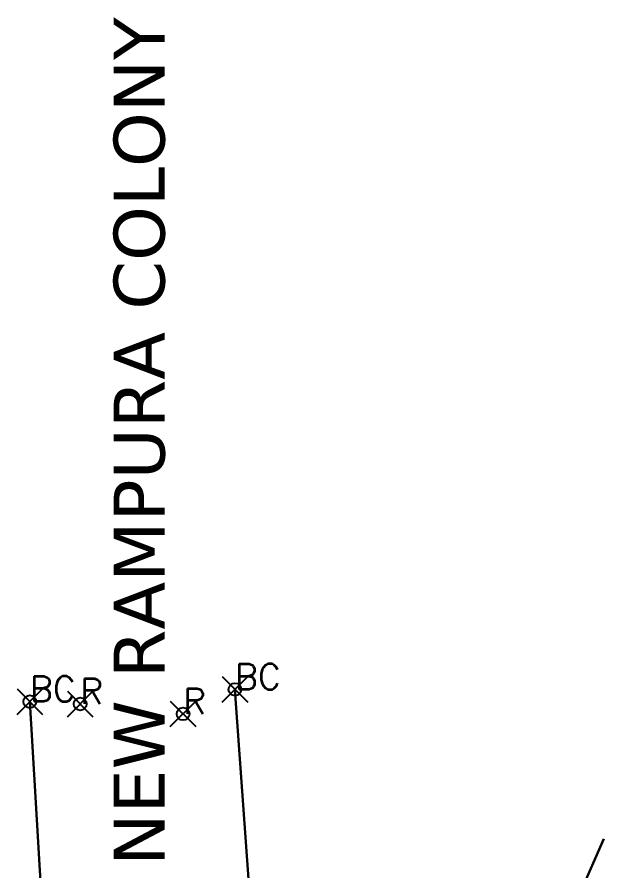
# Model space of a CAD drawing. Extents: x -8268 to 23638, y -6524 to 6806.
# Drawn here: x -2287.2 to -2264.16, y 6221.45 to 6254.98 of the extents above; entities that cross this region are included whole.
import ezdxf

# ---------------------------------------------------------------- set-up
doc = ezdxf.new("R2010")
doc.units = 0
doc.header["$MEASUREMENT"] = 0
doc.header["$PDMODE"] = 35
doc.header["$PDSIZE"] = 0.5
doc.layers.add('2', color=1, linetype='Continuous')
doc.layers.add('DRG', color=6, linetype='Continuous', lineweight=30)
doc.layers.add('TEXT', color=7, linetype='Continuous', lineweight=30)
doc.styles.get("Standard").update_dxf_attribs({"font": 'simplex.shx'})

msp = doc.modelspace()

# ---------------------------------------------------------------- linework, layer by layer
for p in [(-2278.649, 6228.578), (-2286.705, 6228.096), (-2284.728, 6228.004), (-2280.688, 6227.616)]:
    msp.add_point(p)
at = {"layer": 'DRG', "linetype": 'Continuous'}
for p, q in [((-2277.819, 6216.868), (-2278.649, 6228.578)), ((-2286.705, 6228.096), (-2286.057, 6217.083)), ((-2264.161, 6222.714), (-2268.654, 6212.466))]:
    msp.add_line(p, q, dxfattribs=at)

# ---------------------------------------------------------------- texts
at = {"layer": '2'}
for s, p in [('BC', (-2278.649, 6228.578)), ('BC', (-2286.705, 6228.096)), ('R', (-2284.728, 6228.004)), ('R', (-2280.688, 6227.616))]:
    msp.add_text(s, height=1, dxfattribs=at).set_placement(p)
at = {"layer": 'TEXT', "linetype": 'Continuous', "insert": (-2283.412, 6221.65), "char_height": 2, "width": 37.37561, "attachment_point": 1, "rotation": 90}
msp.add_mtext('{\\fVerdana|b0|i0|c0|p34;\\C0;NEW RAMPURA COLONY\\Ftxt.shx|c0;}', dxfattribs=at)

doc.saveas('drawing.dxf')
